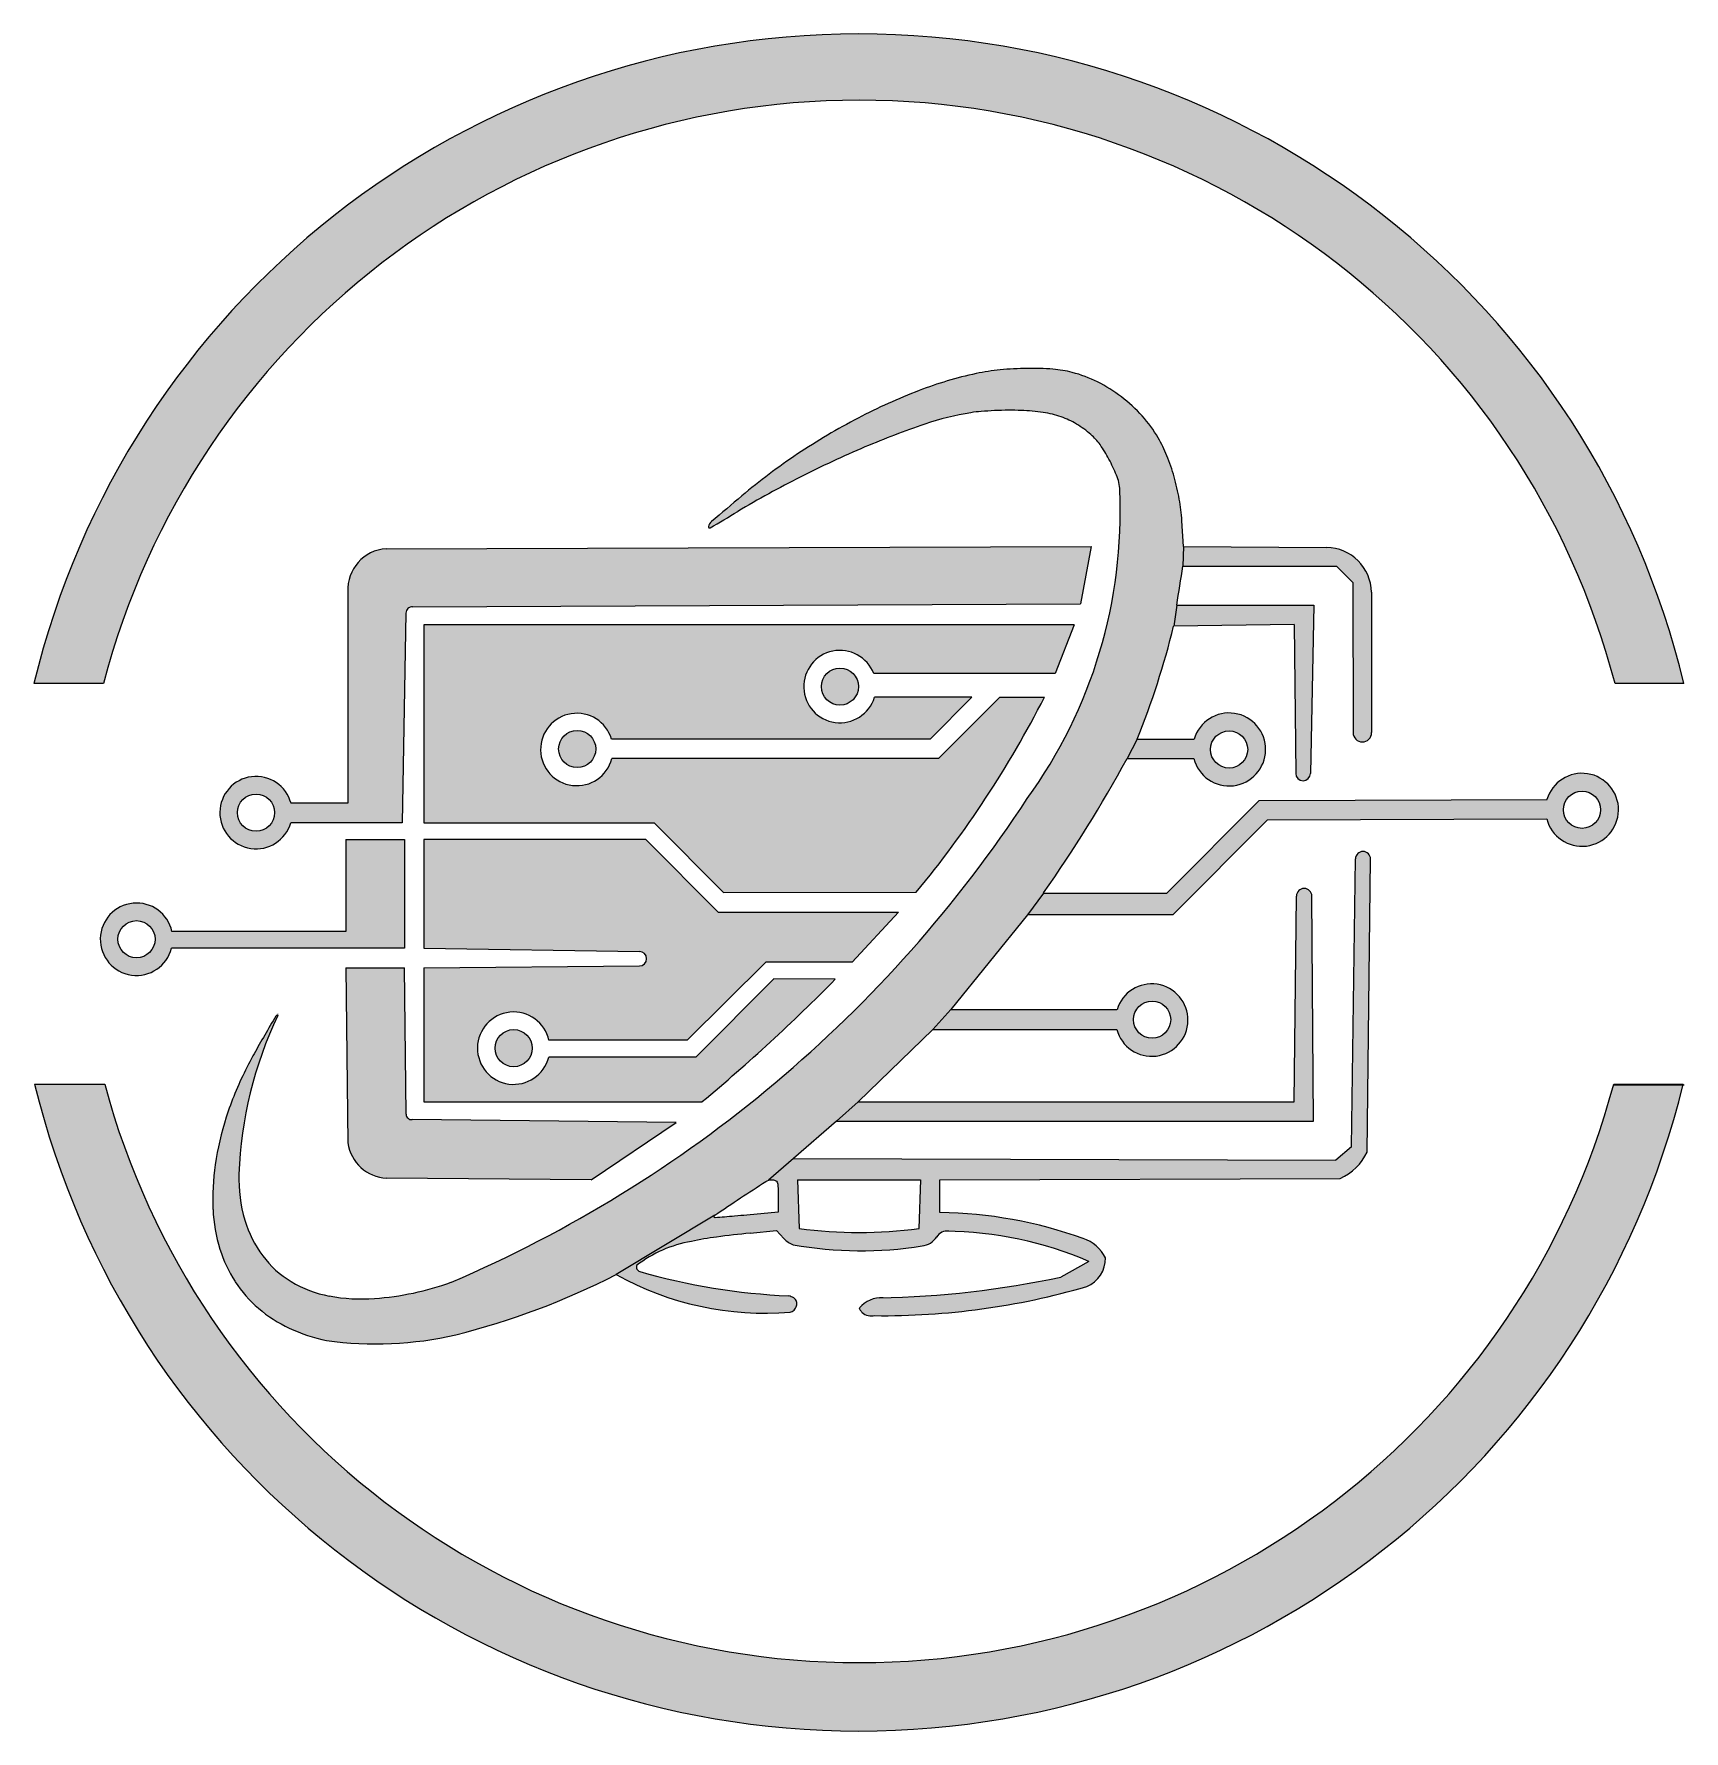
# Model space of a CAD drawing. Extents: x 15.1 to 42.8, y 6.3 to 34.8.
import ezdxf

# ---------------------------------------------------------------- set-up
doc = ezdxf.new("R2010")
doc.units = 0
doc.header["$MEASUREMENT"] = 0

msp = doc.modelspace()

# ---------------------------------------------------------------- hatches: boundary and pattern name
at = {"linetype": 'Continuous'}
h = msp.add_hatch(color=256, dxfattribs=at)
h.dxf.hatch_style = 1
h.paths.add_polyline_path([(15.122, 23.877), (16.289, 23.877, -0.771911), (41.676, 23.877), (42.832, 23.877, 0.787525)])
h.paths.add_polyline_path([(42.817, 17.135), (41.651, 17.135, -0.766392), (16.31, 17.15), (15.133, 17.15, 0.784474)])
h.paths.add_polyline_path([(33.65, 22.942, 0.034892), (34.263, 24.841), (34.315, 25.193, 0.002678), (34.417, 25.849), (34.426, 26.177), (34.4, 26.612, 0.029468), (34.357, 26.975, 0.025219), (34.27, 27.35, 0.025738), (34.149, 27.704, 0.036313), (34.003, 28.004, 0.051925), (33.734, 28.372, 0.046459), (33.386, 28.693, 0.046548), (32.985, 28.943, 0.052629), (32.56, 29.103, 0.045986), (32.235, 29.156, 0.020772), (31.803, 29.169, 0.020533), (31.348, 29.145, 0.028825), (30.946, 29.083, 0.039837), (29.988, 28.798, 0.028056), (28.964, 28.335, 0.02692), (27.947, 27.733, 0.027692), (27.011, 27.03, 0.001608), (26.5, 26.597, 0.152457), (26.449, 26.517, 0.668307), (26.479, 26.494, 0.002971), (26.941, 26.766, -0.017065), (27.993, 27.345, -0.017175), (29.079, 27.85, -0.018097), (30.082, 28.233, -0.042597), (30.859, 28.426, -0.019322), (31.03, 28.447, -0.00895), (31.254, 28.461, -0.008851), (31.49, 28.467, -0.012178), (31.702, 28.464, -0.026741), (32.073, 28.43, -0.046768), (32.374, 28.356, -0.052245), (32.631, 28.236, -0.044741), (32.873, 28.059, -0.05865), (33.026, 27.889, -0.030569), (33.176, 27.647, -0.030046), (33.301, 27.377, -0.118911), (33.357, 27.123, -0.169828), (31.804, 21.945, -0.147568), (22.132, 13.821, -0.067534), (20.841, 13.549, -0.064403), (20.078, 13.591, -0.090079), (19.441, 13.833, -0.097169), (18.964, 14.266, -0.087473), (18.664, 14.863, -0.081154), (18.565, 15.64, -0.103182), (19.219, 18.301, 3.166989), (19.198, 18.313, 0.001529), (18.998, 17.974, 0.006532), (18.819, 17.659, 0.010088), (18.674, 17.383, 0.037592), (18.351, 16.592, 0.042883), (18.167, 15.796, 0.046345), (18.13, 15.042, 0.064606), (18.246, 14.378, 0.068549), (18.502, 13.831, 0.071794), (18.893, 13.384, 0.068857), (19.41, 13.052, 0.055902), (20.036, 12.843, 0.089794), (22.21, 12.937, 0.054836), (24.899, 13.95), (26.556, 14.948, -0.002095), (26.988, 15.236, -0.003401), (27.412, 15.513, -0.060815), (27.454, 15.533), (27.878, 15.901), (28.599, 16.526), (28.967, 16.854), (30.22, 18.068), (30.523, 18.4), (31.81, 19.993), (32.075, 20.359, 0.02812), (33.48, 22.616)])
h = msp.add_hatch(color=256, dxfattribs=at)
h.dxf.hatch_style = 1
h.paths.add_polyline_path([(37.569, 20.929, 0.998649), (37.314, 20.932), (37.247, 16.097), (36.984, 15.871), (27.878, 15.901), (28.599, 16.526), (28.967, 16.854), (30.22, 18.068), (30.523, 18.4), (31.81, 19.993), (32.075, 20.359, 0.02812), (33.48, 22.616), (33.65, 22.942, 0.034892), (34.263, 24.841), (34.315, 25.193, 0.002678), (34.417, 25.849), (34.426, 26.177), (34.4, 26.612, 0.029468), (34.357, 26.975, 0.025219), (34.27, 27.35, 0.025738), (34.149, 27.704, 0.036313), (34.003, 28.004, 0.051925), (33.734, 28.372, 0.046459), (33.386, 28.693, 0.046548), (32.985, 28.943, 0.052629), (32.56, 29.103, 0.045986), (32.235, 29.156, 0.020772), (31.803, 29.169, 0.020533), (31.348, 29.145, 0.028825), (30.946, 29.083, 0.039837), (29.988, 28.798, 0.028056), (28.964, 28.335, 0.02692), (27.947, 27.733, 0.027692), (27.011, 27.03, 0.001608), (26.5, 26.597, 0.152457), (26.449, 26.517, 0.668307), (26.479, 26.494, 0.002971), (26.941, 26.766, -0.017065), (27.993, 27.345, -0.017175), (29.079, 27.85, -0.018097), (30.082, 28.233, -0.042597), (30.859, 28.426, -0.019322), (31.03, 28.447, -0.00895), (31.254, 28.461, -0.008851), (31.49, 28.467, -0.012178), (31.702, 28.464, -0.026741), (32.073, 28.43, -0.046768), (32.374, 28.356, -0.052245), (32.631, 28.236, -0.044741), (32.873, 28.059, -0.05865), (33.026, 27.889, -0.030569), (33.176, 27.647, -0.030046), (33.301, 27.377, -0.118911), (33.357, 27.123, -0.169828), (31.804, 21.945, -0.147568), (22.132, 13.821, -0.067534), (20.841, 13.549, -0.064403), (20.078, 13.591, -0.090079), (19.441, 13.833, -0.097169), (18.964, 14.266, -0.087473), (18.664, 14.863, -0.081154), (18.565, 15.64, -0.103182), (19.219, 18.301, 0.525834), (19.215, 18.307, 0.264773), (19.183, 18.289, 0.001419), (18.998, 17.974, 0.006532), (18.819, 17.659, 0.010088), (18.674, 17.383, 0.037592), (18.351, 16.592, 0.042883), (18.167, 15.796, 0.046345), (18.13, 15.042, 0.064606), (18.246, 14.378, 0.068549), (18.502, 13.831, 0.071794), (18.893, 13.384, 0.068857), (19.41, 13.052, 0.055902), (20.036, 12.843, 0.089794), (22.21, 12.937, 0.054836), (24.899, 13.95), (26.556, 14.948, -0.002095), (26.988, 15.236, -0.003401), (27.412, 15.513, -0.143625), (27.515, 15.543, -0.092817), (27.573, 15.532, -0.210657), (27.604, 15.501, -0.084443), (27.617, 15.435, -0.008285), (27.62, 15.271), (27.62, 14.999), (27.093, 14.95, -0.001614), (26.89, 14.931, -0.002617), (26.718, 14.917, -0.000422), (26.561, 14.905, -0.602868), (26.556, 14.948), (24.899, 13.95, 0.147463), (27.824, 13.317, 0.13204), (27.888, 13.354, 0.118526), (27.932, 13.426, 0.170375), (27.93, 13.499, 0.157749), (27.882, 13.559, 0.099227), (27.798, 13.593, -0.058377), (25.296, 14.002, -0.427334), (25.243, 14.103, -0.124022), (26.163, 14.507, -0.019458), (26.588, 14.581, -0.00878), (27.149, 14.646), (27.592, 14.689), (27.714, 14.558, 0.114942), (27.872, 14.453, 0.083376), (30.037, 14.431, 0.23132), (30.281, 14.582, -0.300696), (30.488, 14.679, -0.096249), (32.839, 14.172), (32.368, 13.909, -0.049026), (29.328, 13.562, 0.197304), (28.984, 13.391, 0.113827), (28.998, 13.355, 0.045194), (29.032, 13.315, 0.242847), (29.243, 13.261, 0.073553), (32.802, 13.749, 0.305427), (33.118, 14.233, 0.203678), (32.742, 14.556, 0.083408), (30.337, 14.994), (30.337, 15.544), (37.059, 15.566, 0.178605), (37.514, 16.008)])
h.paths.add_polyline_path([(30.013, 15.543), (29.986, 14.724, -0.065951), (27.972, 14.724), (27.944, 15.543), (28.979, 15.543)], flags=16)
h.paths.add_polyline_path([(37.584, 25.41, 0.40979), (36.823, 26.162), (34.426, 26.177), (34.417, 25.849), (36.996, 25.849), (37.27, 25.575), (37.276, 23.052, 0.999611), (37.587, 23.053)])
h.paths.add_polyline_path([(36.616, 25.193), (34.315, 25.193), (34.263, 24.841), (36.287, 24.867), (36.314, 22.366, 0.989174), (36.559, 22.369)], flags=17)
h = msp.add_hatch(color=256, dxfattribs=at)
h.dxf.hatch_style = 1
h.paths.add_polyline_path([(32.878, 26.177), (21.039, 26.142, 0.408533), (20.395, 25.418), (20.395, 21.867), (19.439, 21.867, 7.282183), (19.436, 21.539), (21.305, 21.539), (21.37, 25.061, -0.402641), (21.476, 25.168), (32.697, 25.216)])
h.paths.add_polyline_path([(19.164, 21.709, -1), (18.54, 21.709, -1)], flags=16)
h = msp.add_hatch(color=256, dxfattribs=at)
h.dxf.hatch_style = 1
h.paths.add_polyline_path([(32.091, 23.647), (31.343, 23.647), (30.315, 22.616), (24.828, 22.616, -7.281457), (24.822, 22.944), (30.176, 22.944), (30.874, 23.647), (29.239, 23.647, -5.938655), (29.225, 24.045), (32.274, 24.045), (32.592, 24.865), (27.131, 24.865), (21.671, 24.865), (21.671, 23.202), (21.671, 21.539), (25.537, 21.539), (26.705, 20.368), (29.939, 20.371, 0.054813)])
h.paths.add_polyline_path([(25.396, 21.258), (21.671, 21.258), (21.671, 19.432), (25.291, 19.378, -0.988452), (25.29, 19.134), (21.671, 19.103), (21.671, 16.854), (26.343, 16.854, 0.025257), (28.58, 18.914), (27.549, 18.916), (26.239, 17.604), (23.768, 17.604, -8.538629), (23.772, 17.885), (26.09, 17.885), (27.413, 19.197), (28.863, 19.197), (29.641, 20.04), (26.612, 20.04)])
h.paths.add_polyline_path([(21.343, 19.103), (20.359, 19.103), (20.393, 16.161, 0.357332), (21.045, 15.57), (24.48, 15.543), (25.909, 16.503), (21.475, 16.553, -0.417681), (21.372, 16.643)])
h.paths.add_polyline_path([(21.343, 21.258), (20.359, 21.258), (20.359, 19.712), (17.439, 19.712, 8.537692), (17.434, 19.431), (21.343, 19.431)])
h.paths.add_polyline_path([(17.157, 19.583, -1), (16.533, 19.583, -1)], flags=16)
h = msp.add_hatch(color=256, dxfattribs=at)
h.dxf.hatch_style = 1
h.paths.add_polyline_path([(22.866, 17.753, 1), (23.49, 17.753, 1)])
h.paths.add_polyline_path([(24.558, 22.778, 1), (23.934, 22.778, 1)])
h.paths.add_polyline_path([(28.97, 23.826, 1), (28.346, 23.826, 1)])
h = msp.add_hatch(color=256, dxfattribs=at)
h.dxf.hatch_style = 1
h.paths.add_polyline_path([(33.311, 18.4), (30.523, 18.4), (30.22, 18.068), (33.306, 18.068, 7.182525)], flags=17)
h.paths.add_polyline_path([(33.589, 18.233, -1), (34.213, 18.233, -1)], flags=16)
h.paths.add_polyline_path([(36.584, 20.308, 0.986587), (36.325, 20.308), (36.287, 16.854), (28.967, 16.854), (28.599, 16.526), (36.614, 16.526)])
h.paths.add_polyline_path([(35.84, 21.586), (40.528, 21.603, 7.391356), (40.533, 21.929), (35.7, 21.914), (34.148, 20.359), (32.075, 20.359), (31.81, 19.993), (34.25, 19.993)])
h.paths.add_polyline_path([(40.809, 21.757, -1), (41.433, 21.757, -1)], flags=16)
h.paths.add_polyline_path([(34.606, 22.942), (33.65, 22.942), (33.48, 22.616), (34.601, 22.616, 7.391356)])
h.paths.add_polyline_path([(35.506, 22.77, -1), (34.882, 22.77, -1)], flags=16)

# ---------------------------------------------------------------- linework, layer by layer
for p, q in [((34.426, 26.177), (34.4, 26.612)), ((27.131, 24.865), (21.671, 24.865)), ((21.671, 24.865), (21.671, 23.202)), ((32.592, 24.865), (27.131, 24.865)), ((21.671, 23.202), (21.671, 21.539)), ((27.944, 15.543), (28.979, 15.543)), ((28.979, 15.543), (30.013, 15.543)), ((27.149, 14.646), (27.592, 14.689)), ((27.592, 14.689), (27.714, 14.558)), ((32.839, 14.172), (32.368, 13.909))]:
    msp.add_line(p, q)
for p, q in [((21.039, 26.142), (32.878, 26.177)), ((32.878, 26.177), (32.697, 25.216)), ((34.426, 26.177), (34.417, 25.849)), ((34.426, 26.177), (36.83, 26.162)), ((34.417, 25.849), (36.996, 25.849)), ((37.27, 25.575), (36.996, 25.849)), ((20.395, 25.418), (20.395, 21.867)), ((37.27, 25.575), (37.276, 23.052)), ((37.584, 25.41), (37.587, 23.053)), ((21.48, 25.168), (32.697, 25.216)), ((34.315, 25.193), (34.263, 24.841)), ((34.315, 25.193), (36.616, 25.193)), ((36.616, 25.193), (36.559, 22.369)), ((21.37, 25.061), (21.305, 21.539)), ((32.592, 24.865), (32.274, 24.045)), ((36.287, 24.867), (34.263, 24.841)), ((36.287, 24.867), (36.314, 22.369)), ((32.274, 24.045), (29.225, 24.045)), ((16.289, 23.877), (15.122, 23.877)), ((42.832, 23.877), (41.676, 23.877)), ((30.874, 23.647), (29.239, 23.647)), ((30.874, 23.647), (30.176, 22.944)), ((31.343, 23.647), (30.315, 22.616)), ((31.343, 23.647), (32.091, 23.647)), ((30.176, 22.944), (24.822, 22.944)), ((33.65, 22.942), (33.48, 22.616)), ((33.65, 22.942), (34.606, 22.942)), ((30.315, 22.616), (24.828, 22.616)), ((33.48, 22.616), (34.601, 22.616)), ((20.395, 21.867), (19.439, 21.867)), ((35.7, 21.914), (34.148, 20.359)), ((35.7, 21.914), (40.533, 21.929)), ((21.305, 21.539), (19.436, 21.539)), ((21.671, 21.539), (25.537, 21.539)), ((25.537, 21.539), (26.705, 20.368)), ((34.25, 19.993), (35.84, 21.586)), ((35.84, 21.586), (40.528, 21.603)), ((20.359, 21.258), (20.359, 19.712)), ((20.359, 21.258), (21.343, 21.258)), ((21.343, 21.258), (21.343, 19.431)), ((25.396, 21.258), (21.671, 21.258)), ((21.671, 21.258), (21.671, 19.432)), ((25.396, 21.258), (26.612, 20.04)), ((37.247, 16.097), (37.314, 20.932)), ((37.514, 16.008), (37.569, 20.929)), ((26.705, 20.368), (29.939, 20.371)), ((32.075, 20.359), (31.81, 19.993)), ((32.075, 20.359), (34.148, 20.359)), ((36.287, 16.854), (36.325, 20.308)), ((36.614, 16.526), (36.584, 20.306)), ((26.612, 20.04), (29.641, 20.04)), ((28.863, 19.197), (29.641, 20.04)), ((31.81, 19.993), (30.523, 18.4)), ((34.25, 19.993), (31.81, 19.993)), ((20.359, 19.712), (17.439, 19.712)), ((21.343, 19.431), (17.434, 19.431)), ((21.671, 19.432), (25.291, 19.378)), ((20.359, 19.103), (21.343, 19.103)), ((20.359, 19.103), (20.393, 16.161)), ((21.372, 16.643), (21.343, 19.103)), ((21.671, 19.103), (25.29, 19.134)), ((21.671, 19.103), (21.671, 16.854)), ((27.413, 19.197), (26.09, 17.885)), ((28.863, 19.197), (27.413, 19.197)), ((27.549, 18.916), (26.239, 17.604)), ((28.58, 18.914), (27.549, 18.916)), ((30.523, 18.4), (30.22, 18.068)), ((30.523, 18.4), (33.311, 18.4)), ((30.22, 18.068), (28.967, 16.854)), ((30.22, 18.068), (33.306, 18.068)), ((26.09, 17.885), (23.772, 17.885)), ((26.239, 17.604), (23.768, 17.604)), ((15.133, 17.15), (16.31, 17.15)), ((41.651, 17.135), (42.835, 17.135)), ((41.651, 17.135), (42.835, 17.135)), ((41.654, 17.15), (42.821, 17.15)), ((21.671, 16.854), (26.343, 16.854)), ((28.967, 16.854), (28.599, 16.526)), ((28.967, 16.854), (36.287, 16.854)), ((25.909, 16.503), (21.475, 16.553)), ((24.48, 15.543), (25.909, 16.503)), ((28.599, 16.526), (27.878, 15.901)), ((28.599, 16.526), (36.614, 16.526)), ((37.247, 16.097), (36.984, 15.871)), ((27.878, 15.901), (27.461, 15.539)), ((27.878, 15.901), (36.984, 15.871)), ((24.48, 15.543), (21.045, 15.57)), ((27.944, 15.543), (27.972, 14.724)), ((30.013, 15.543), (29.986, 14.724)), ((30.337, 15.544), (37.059, 15.566)), ((30.337, 14.994), (30.337, 15.544)), ((26.556, 14.948), (24.899, 13.95))]:
    msp.add_line(p, q, dxfattribs=at)
msp.add_lwpolyline([(27.62, 15.271), (27.62, 14.999), (27.093, 14.95, -0.001614), (26.89, 14.931, -0.002616), (26.718, 14.917, -0.000411), (26.565, 14.905, -0.181257), (26.555, 14.908, -0.516437), (26.556, 14.948, -0.002096), (26.988, 15.237, -0.003399), (27.412, 15.513, -0.143626), (27.515, 15.543, -0.092815), (27.573, 15.532, -0.210656), (27.604, 15.501, -0.084443), (27.617, 15.435, -0.008285)], format="xyb", close=True)
for centre in [(28.658, 23.826), (24.246, 22.778), (35.194, 22.77), (18.852, 21.709), (41.121, 21.757), (16.845, 19.583), (33.901, 18.233), (23.178, 17.753)]:
    msp.add_circle(centre, 0.312, dxfattribs=at)
for centre, radius, start, end in [((28.977, 20.536), 14.252, 13.5573, 166.4427), ((28.982, 20.554), 13.121, 14.6701, 165.3299), ((25.179, 26.754), 8.186, 324.0312, 2.5851), ((21.086, 25.451), 0.693, 93.8962, 182.7829), ((36.822, 25.4), 0.762, 0.7757, 89.3958), ((-26.853, 35.059), 61.958, 350.8374, 351.4512), ((21.479, 25.059), 0.109, 88.3466, 178.9438), ((20.363, 28.277), 14.318, 338.1211, 346.1145), ((28.658, 23.826), 0.608, 21.0622, 342.8291), ((24.239, 22.77), 0.608, 16.6622, 345.383), ((16.121, 31.797), 17.93, 320.4142, 332.9639), ((35.194, 22.77), 0.613, 194.5117, 163.692), ((37.432, 23.052), 0.156, 180.1303, 0.0858), ((12.729, 33.965), 23.652, 324.8837, 331.3266), ((18.852, 21.709), 0.608, 14.9938, 343.7177), ((36.436, 22.369), 0.123, 180, 0), ((41.121, 21.757), 0.613, 194.5117, 163.692), ((13.505, 33.912), 21.865, 293.2404, 326.818), ((37.442, 20.93), 0.127, 359.3579, 179.203), ((36.454, 20.306), 0.13, 0, 179.3688), ((16.845, 19.583), 0.608, 12.1874, 345.4655), ((25.289, 19.256), 0.122, 270.4848, 89.1538), ((7.092, 40.021), 30.121, 309.7266, 315.5138), ((33.894, 18.225), 0.608, 195.0011, 163.2964), ((25.273, 15.405), 6.712, 154.4332, 178.0164), ((23.178, 17.753), 0.608, 12.5371, 345.818), ((28.977, 20.536), 14.252, 193.7439, 346.2561), ((28.982, 20.554), 13.121, 195.0351, 344.9649), ((21.468, 16.649), 0.0962, 183.3978, 274.0752), ((21.08, 16.263), 0.694, 188.4455, 267.0993), ((36.687, 16.403), 0.916, 293.9874, 334.4936), ((30.237, 7.617), 7.377, 70.1486, 89.2202), ((28.979, 22.327), 7.669, 262.4535, 277.5465), ((30.006, 14.756), 0.326, 275.5898, 328.5799), ((30.459, 14.474), 0.207, 81.8928, 148.8362), ((30.359, 8.375), 6.306, 66.8366, 89.2973), ((32.549, 13.952), 0.634, 26.2656, 72.3151), ((26.506, 12.479), 2.057, 99.5924, 127.8719), ((29.018, 20.889), 6.538, 259.9036, 278.9679), ((25.318, 14.078), 0.0788, 161.565, 254.1197), ((28.294, 24.474), 10.893, 254.0242, 267.3894), ((32.601, 14.225), 0.517, 292.9297, 0.8661), ((18.952, 25.67), 13.143, 284.3491, 296.9041), ((27.41, 18.483), 5.182, 241.0214, 274.5756), ((29.374, 25.537), 12.277, 269.3888, 286.2155), ((29.08, 29.197), 15.637, 270.9112, 282.1381), ((20.863, 18.894), 6.107, 262.2093, 282.7336)]:
    msp.add_arc(centre, radius, start, end, dxfattribs=at)
for centre, radius, start, end in [((32.252, 22.939), 6.281, 102.0024, 111.1275), ((31.68, 25.632), 3.529, 95.3978, 102.0024), ((31.87, 23.621), 5.549, 90.6927, 95.3978), ((31.866, 23.963), 5.207, 85.9328, 90.6927), ((32.108, 27.365), 1.795, 75.4007, 85.9328), ((32.016, 27.012), 2.16, 63.3502, 75.4008), ((33.602, 19.446), 10.026, 111.1275, 117.5558), ((31.844, 26.669), 2.544, 52.6901, 63.3502), ((31.838, 26.661), 2.554, 42.0501, 52.6901), ((34.044, 18.599), 10.982, 117.5558, 123.7239), ((34.866, 14.194), 14.832, 108.8188, 112.9659), ((31.6, 23.779), 4.706, 99.0622, 108.8188), ((31.21, 26.22), 2.234, 94.6347, 99.0622), ((31.536, 22.202), 6.265, 92.5835, 94.6346), ((31.554, 21.8), 6.668, 90.5551, 92.5836), ((31.532, 24.111), 4.356, 87.7645, 90.5551), ((31.566, 24.975), 3.492, 81.6372, 87.7646), ((31.833, 26.792), 1.655, 70.9262, 81.6373), ((31.927, 27.066), 1.365, 58.9638, 70.9261), ((31.766, 26.798), 1.678, 48.7165, 58.9637), ((32.099, 26.897), 2.202, 30.1577, 42.0501), ((32.229, 27.325), 0.977, 35.2903, 48.7165), ((32.015, 26.848), 2.299, 21.8416, 30.1578), ((33.819, 18.937), 10.576, 123.724, 130.0689), ((35.886, 11.787), 17.446, 112.9658, 116.9017), ((31.121, 26.541), 2.334, 28.2863, 35.2903), ((30.774, 26.351), 3.637, 15.9426, 21.8417), ((30.999, 26.475), 2.473, 21.4026, 28.2863), ((32.801, 27.135), 0.556, 358.753, 25.878), ((35.954, 11.654), 17.596, 116.9017, 120.8123), ((30.599, 26.301), 3.818, 10.1657, 15.9427), ((94.031, -52.646), 104.114, 130.06894, 130.43747), ((31.305, 26.427), 3.101, 3.4143, 10.1657), ((26.604, 26.476), 0.16, 130.4375, 165.111), ((26.469, 26.511), 0.0202, 165.111, 300.1313), ((3.838, 65.502), 45.103, 300.1314, 300.8123), ((74.543, -14.555), 64.369, 149.32019, 149.6454), ((19.215, 18.27), 0.0367, 90, 149.3202), ((19.215, 18.303), 0.00372, 339.0522, 89.9999), ((30.942, 10.979), 13.842, 149.6453, 151.1423), ((25.603, 13.921), 7.745, 151.1422, 153.4544), ((23.762, 14.841), 5.687, 153.4544, 162.0658), ((22.891, 15.123), 4.772, 162.0658, 171.8876), ((22.206, 15.22), 4.081, 171.8875, 182.5017), ((20.991, 15.554), 2.427, 178.0333, 196.539), ((20.749, 15.157), 2.622, 182.5016, 197.2879), ((20.507, 15.415), 1.924, 196.6793, 216.6758), ((27.322, 9.089), 5.541, 97.6139, 102.0727), ((28.721, -1.379), 16.102, 95.6017, 97.6139), ((28.02, 14.844), 0.419, 223.0497, 249.2774), ((20.357, 15.035), 2.211, 197.2879, 212.9737), ((20.306, 15.266), 1.673, 216.6758, 238.876), ((25.318, 14.078), 0.0788, 161.5651, 253.9301), ((20.246, 14.963), 2.079, 212.9737, 229.3991), ((20.427, 15.465), 1.907, 238.876, 259.4648), ((20.481, 18.442), 4.907, 274.2043, 289.6585), ((20.623, 16.519), 2.978, 259.4648, 274.2043), ((27.755, 13.366), 0.23, 56.5716, 79.2386), ((27.813, 13.455), 0.125, 20.7139, 56.5716), ((27.762, 13.481), 0.178, 315, 342.038), ((27.826, 13.46), 0.11, 342.038, 20.7139), ((29.364, 13.057), 0.506, 87.9837, 138.6799), ((20.352, 15.086), 2.242, 229.3991, 245.1553), ((27.787, 13.456), 0.143, 284.9129, 315), ((29.068, 13.404), 0.085, 188.6738, 214.6492), ((29.238, 13.522), 0.293, 214.6493, 224.9999), ((29.189, 13.493), 0.238, 228.4118, 283.0113), ((20.653, 15.736), 2.958, 245.1554, 257.9541)]:
    msp.add_arc(centre, radius, start, end)

doc.saveas('drawing.dxf')
